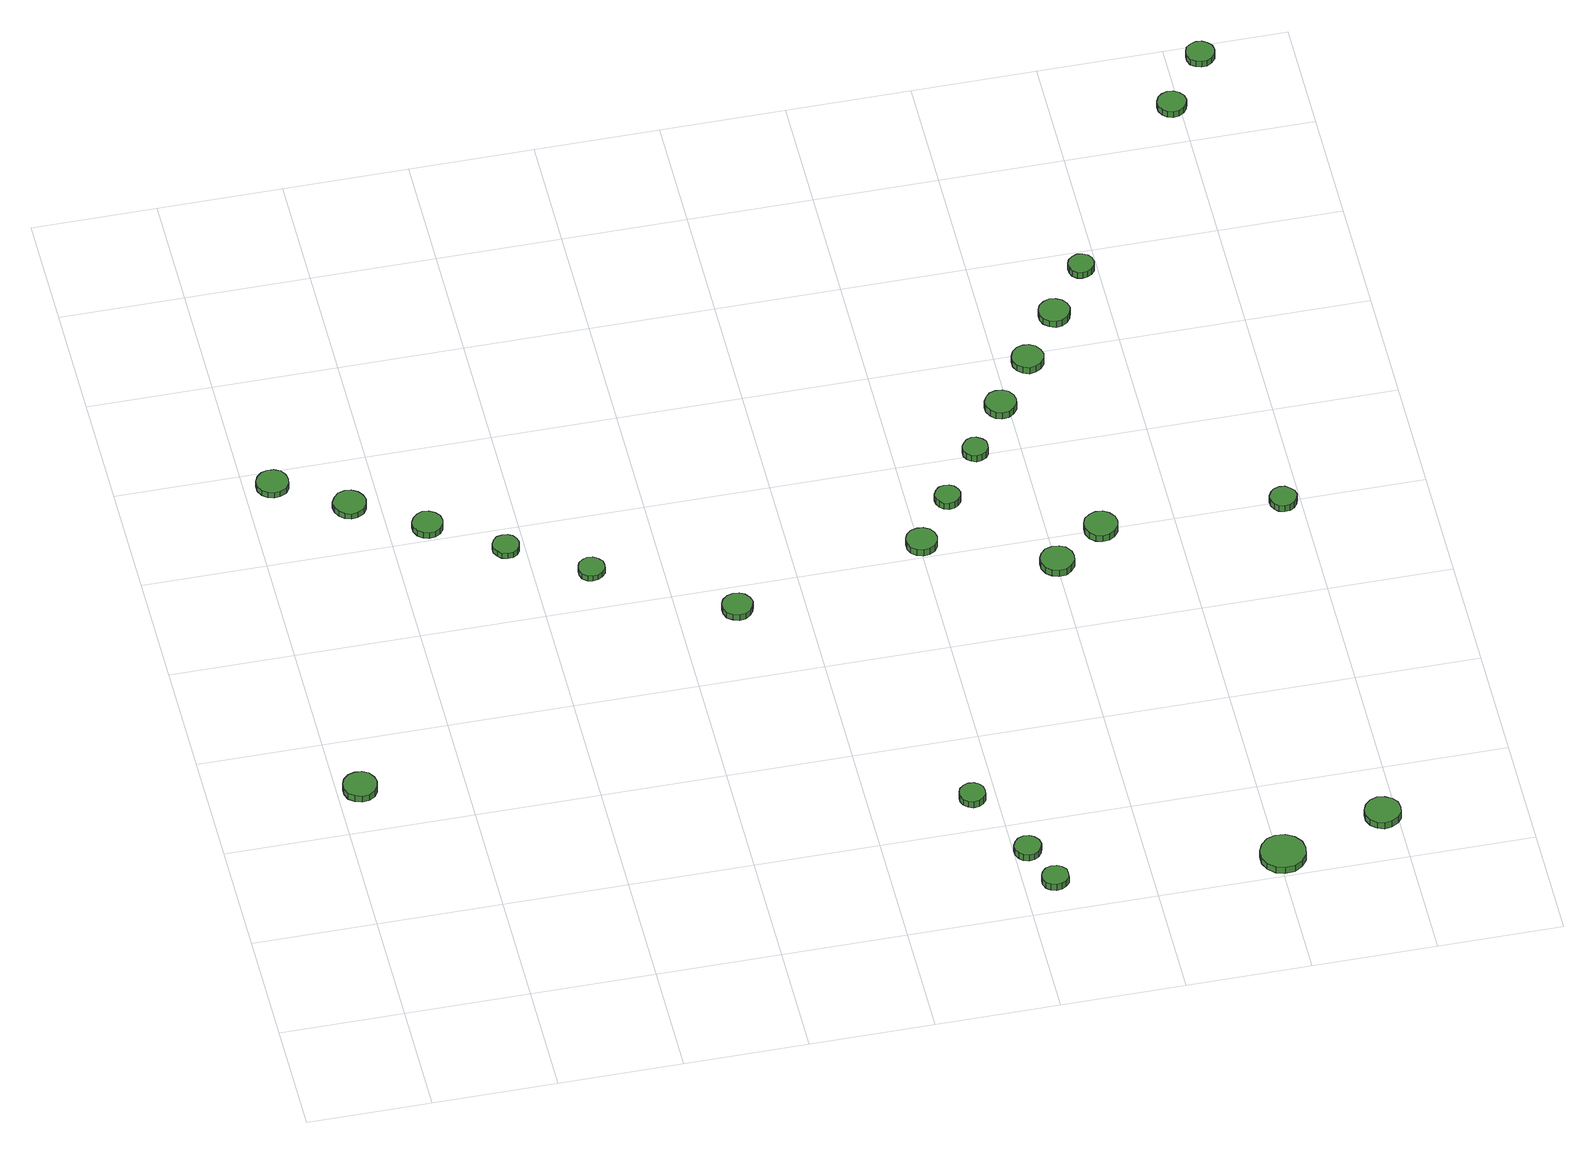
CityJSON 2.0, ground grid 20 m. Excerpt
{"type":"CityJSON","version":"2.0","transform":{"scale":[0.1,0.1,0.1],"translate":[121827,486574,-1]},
"CityObjects":{
"tree1":{"type":"SolitaryVegetationObject","attributes":{"function":"something"},"geometry":[{"type":"MultiSurface","lod":"1","boundaries":[[[0,1,2,3,4,5,6,7,8,9,10,11,12,13,14]],[[15,16,17,18,19,20,21,22,23,24,25,26,27,28,29]],[[0,29,28,1]],[[1,28,27,2]],[[2,27,26,3]],[[3,26,25,4]],[[4,25,24,5]],[[5,24,23,6]],[[6,23,22,7]],[[7,22,21,8]],[[8,21,20,9]],[[9,20,19,10]],[[10,19,18,11]],[[11,18,17,12]],[[12,17,16,13]],[[13,16,15,14]],[[14,15,29,0]]]}]},
"tree2":{"type":"SolitaryVegetationObject","attributes":{"function":"something"},"geometry":[{"type":"MultiSurface","lod":"1","boundaries":[[[30,31,32,33,34,35,36,37,38,39,40,41,42,43,44]],[[45,46,47,48,49,50,51,52,53,54,55,56,57,58,59]],[[30,59,58,31]],[[31,58,57,32]],[[32,57,56,33]],[[33,56,55,34]],[[34,55,54,35]],[[35,54,53,36]],[[36,53,52,37]],[[37,52,51,38]],[[38,51,50,39]],[[39,50,49,40]],[[40,49,48,41]],[[41,48,47,42]],[[42,47,46,43]],[[43,46,45,44]],[[44,45,59,30]]]}]},
"tree3":{"type":"SolitaryVegetationObject","attributes":{"function":"something"},"geometry":[{"type":"MultiSurface","lod":"1","boundaries":[[[60,61,62,63,64,65,66,67,68,69,70,71,72,73,74]],[[75,76,77,78,79,80,81,82,83,84,85,86,87,88,89]],[[60,89,88,61]],[[61,88,87,62]],[[62,87,86,63]],[[63,86,85,64]],[[64,85,84,65]],[[65,84,83,66]],[[66,83,82,67]],[[67,82,81,68]],[[68,81,80,69]],[[69,80,79,70]],[[70,79,78,71]],[[71,78,77,72]],[[72,77,76,73]],[[73,76,75,74]],[[74,75,89,60]]]}]},
"tree4":{"type":"SolitaryVegetationObject","attributes":{"function":"something"},"geometry":[{"type":"MultiSurface","lod":"1","boundaries":[[[90,91,92,93,94,95,96,97,98,99,100,101,102,103,104]],[[105,106,107,108,109,110,111,112,113,114,115,116,117,118,119]],[[90,119,118,91]],[[91,118,117,92]],[[92,117,116,93]],[[93,116,115,94]],[[94,115,114,95]],[[95,114,113,96]],[[96,113,112,97]],[[97,112,111,98]],[[98,111,110,99]],[[99,110,109,100]],[[100,109,108,101]],[[101,108,107,102]],[[102,107,106,103]],[[103,106,105,104]],[[104,105,119,90]]]}]},
"tree5":{"type":"SolitaryVegetationObject","attributes":{"function":"something"},"geometry":[{"type":"MultiSurface","lod":"1","boundaries":[[[120,121,122,123,124,125,126,127,128,129,130,131,132,133,134]],[[135,136,137,138,139,140,141,142,143,144,145,146,147,148,149]],[[120,149,148,121]],[[121,148,147,122]],[[122,147,146,123]],[[123,146,145,124]],[[124,145,144,125]],[[125,144,143,126]],[[126,143,142,127]],[[127,142,141,128]],[[128,141,140,129]],[[129,140,139,130]],[[130,139,138,131]],[[131,138,137,132]],[[132,137,136,133]],[[133,136,135,134]],[[134,135,149,120]]]}]},
"tree6":{"type":"SolitaryVegetationObject","attributes":{"function":"something"},"geometry":[{"type":"MultiSurface","lod":"1","boundaries":[[[150,151,152,153,154,155,156,157,158,159,160,161,162,163,164]],[[165,166,167,168,169,170,171,172,173,174,175,176,177,178,179]],[[150,179,178,151]],[[151,178,177,152]],[[152,177,176,153]],[[153,176,175,154]],[[154,175,174,155]],[[155,174,173,156]],[[156,173,172,157]],[[157,172,171,158]],[[158,171,170,159]],[[159,170,169,160]],[[160,169,168,161]],[[161,168,167,162]],[[162,167,166,163]],[[163,166,165,164]],[[164,165,179,150]]]}]},
"tree7":{"type":"SolitaryVegetationObject","attributes":{"function":"something"},"geometry":[{"type":"MultiSurface","lod":"1","boundaries":[[[180,181,182,183,184,185,186,187,188,189,190,191,192,193,194]],[[195,196,197,198,199,200,201,202,203,204,205,206,207,208,209]],[[180,209,208,181]],[[181,208,207,182]],[[182,207,206,183]],[[183,206,205,184]],[[184,205,204,185]],[[185,204,203,186]],[[186,203,202,187]],[[187,202,201,188]],[[188,201,200,189]],[[189,200,199,190]],[[190,199,198,191]],[[191,198,197,192]],[[192,197,196,193]],[[193,196,195,194]],[[194,195,209,180]]]}]},
"tree8":{"type":"SolitaryVegetationObject","attributes":{"function":"something"},"geometry":[{"type":"MultiSurface","lod":"1","boundaries":[[[210,211,212,213,214,215,216,217,218,219,220,221,222,223,224]],[[225,226,227,228,229,230,231,232,233,234,235,236,237,238,239]],[[210,239,238,211]],[[211,238,237,212]],[[212,237,236,213]],[[213,236,235,214]],[[214,235,234,215]],[[215,234,233,216]],[[216,233,232,217]],[[217,232,231,218]],[[218,231,230,219]],[[219,230,229,220]],[[220,229,228,221]],[[221,228,227,222]],[[222,227,226,223]],[[223,226,225,224]],[[224,225,239,210]]]}]},
"tree9":{"type":"SolitaryVegetationObject","attributes":{"function":"something"},"geometry":[{"type":"MultiSurface","lod":"1","boundaries":[[[240,241,242,243,244,245,246,247,248,249,250,251,252,253,254]],[[255,256,257,258,259,260,261,262,263,264,265,266,267,268,269]],[[240,269,268,241]],[[241,268,267,242]],[[242,267,266,243]],[[243,266,265,244]],[[244,265,264,245]],[[245,264,263,246]],[[246,263,262,247]],[[247,262,261,248]],[[248,261,260,249]],[[249,260,259,250]],[[250,259,258,251]],[[251,258,257,252]],[[252,257,256,253]],[[253,256,255,254]],[[254,255,269,240]]]}]},
"tree10":{"type":"SolitaryVegetationObject","attributes":{"function":"something"},"geometry":[{"type":"MultiSurface","lod":"1","boundaries":[[[270,271,272,273,274,275,276,277,278,279,280,281,282,283,284]],[[285,286,287,288,289,290,291,292,293,294,295,296,297,298,299]],[[270,299,298,271]],[[271,298,297,272]],[[272,297,296,273]],[[273,296,295,274]],[[274,295,294,275]],[[275,294,293,276]],[[276,293,292,277]],[[277,292,291,278]],[[278,291,290,279]],[[279,290,289,280]],[[280,289,288,281]],[[281,288,287,282]],[[282,287,286,283]],[[283,286,285,284]],[[284,285,299,270]]]}]},
"tree11":{"type":"SolitaryVegetationObject","attributes":{"function":"something"},"geometry":[{"type":"MultiSurface","lod":"1","boundaries":[[[300,301,302,303,304,305,306,307,308,309,310,311,312,313,314]],[[315,316,317,318,319,320,321,322,323,324,325,326,327,328,329]],[[300,329,328,301]],[[301,328,327,302]],[[302,327,326,303]],[[303,326,325,304]],[[304,325,324,305]],[[305,324,323,306]],[[306,323,322,307]],[[307,322,321,308]],[[308,321,320,309]],[[309,320,319,310]],[[310,319,318,311]],[[311,318,317,312]],[[312,317,316,313]],[[313,316,315,314]],[[314,315,329,300]]]}]},
"tree12":{"type":"SolitaryVegetationObject","attributes":{"function":"something"},"geometry":[{"type":"MultiSurface","lod":"1","boundaries":[[[330,331,332,333,334,335,336,337,338,339,340,341,342,343,344]],[[345,346,347,348,349,350,351,352,353,354,355,356,357,358,359]],[[330,359,358,331]],[[331,358,357,332]],[[332,357,356,333]],[[333,356,355,334]],[[334,355,354,335]],[[335,354,353,336]],[[336,353,352,337]],[[337,352,351,338]],[[338,351,350,339]],[[339,350,349,340]],[[340,349,348,341]],[[341,348,347,342]],[[342,347,346,343]],[[343,346,345,344]],[[344,345,359,330]]]}]},
"tree13":{"type":"SolitaryVegetationObject","attributes":{"function":"something"},"geometry":[{"type":"MultiSurface","lod":"1","boundaries":[[[360,361,362,363,364,365,366,367,368,369,370,371,372,373,374]],[[375,376,377,378,379,380,381,382,383,384,385,386,387,388,389]],[[360,389,388,361]],[[361,388,387,362]],[[362,387,386,363]],[[363,386,385,364]],[[364,385,384,365]],[[365,384,383,366]],[[366,383,382,367]],[[367,382,381,368]],[[368,381,380,369]],[[369,380,379,370]],[[370,379,378,371]],[[371,378,377,372]],[[372,377,376,373]],[[373,376,375,374]],[[374,375,389,360]]]}]},
"tree14":{"type":"SolitaryVegetationObject","attributes":{"function":"something"},"geometry":[{"type":"MultiSurface","lod":"1","boundaries":[[[390,391,392,393,394,395,396,397,398,399,400,401,402,403,404]],[[405,406,407,408,409,410,411,412,413,414,415,416,417,418,419]],[[390,419,418,391]],[[391,418,417,392]],[[392,417,416,393]],[[393,416,415,394]],[[394,415,414,395]],[[395,414,413,396]],[[396,413,412,397]],[[397,412,411,398]],[[398,411,410,399]],[[399,410,409,400]],[[400,409,408,401]],[[401,408,407,402]],[[402,407,406,403]],[[403,406,405,404]],[[404,405,419,390]]]}]},
"tree15":{"type":"SolitaryVegetationObject","attributes":{"function":"something"},"geometry":[{"type":"MultiSurface","lod":"1","boundaries":[[[420,421,422,423,424,425,426,427,428,429,430,431,432,433,434]],[[435,436,437,438,439,440,441,442,443,444,445,446,447,448,449]],[[420,449,448,421]],[[421,448,447,422]],[[422,447,446,423]],[[423,446,445,424]],[[424,445,444,425]],[[425,444,443,426]],[[426,443,442,427]],[[427,442,441,428]],[[428,441,440,429]],[[429,440,439,430]],[[430,439,438,431]],[[431,438,437,432]],[[432,437,436,433]],[[433,436,435,434]],[[434,435,449,420]]]}]},
"tree16":{"type":"SolitaryVegetationObject","attributes":{"function":"something"},"geometry":[{"type":"MultiSurface","lod":"1","boundaries":[[[450,451,452,453,454,455,456,457,458,459,460,461,462,463,464]],[[465,466,467,468,469,470,471,472,473,474,475,476,477,478,479]],[[450,479,478,451]],[[451,478,477,452]],[[452,477,476,453]],[[453,476,475,454]],[[454,475,474,455]],[[455,474,473,456]],[[456,473,472,457]],[[457,472,471,458]],[[458,471,470,459]],[[459,470,469,460]],[[460,469,468,461]],[[461,468,467,462]],[[462,467,466,463]],[[463,466,465,464]],[[464,465,479,450]]]}]},
"tree17":{"type":"SolitaryVegetationObject","attributes":{"function":"something"},"geometry":[{"type":"MultiSurface","lod":"1","boundaries":[[[480,481,482,483,484,485,486,487,488,489,490,491,492,493,494]],[[495,496,497,498,499,500,501,502,503,504,505,506,507,508,509]],[[480,509,508,481]],[[481,508,507,482]],[[482,507,506,483]],[[483,506,505,484]],[[484,505,504,485]],[[485,504,503,486]],[[486,503,502,487]],[[487,502,501,488]],[[488,501,500,489]],[[489,500,499,490]],[[490,499,498,491]],[[491,498,497,492]],[[492,497,496,493]],[[493,496,495,494]],[[494,495,509,480]]]}]},
"tree18":{"type":"SolitaryVegetationObject","attributes":{"function":"something"},"geometry":[{"type":"MultiSurface","lod":"1","boundaries":[[[510,511,512,513,514,515,516,517,518,519,520,521,522,523,524]],[[525,526,527,528,529,530,531,532,533,534,535,536,537,538,539]],[[510,539,538,511]],[[511,538,537,512]],[[512,537,536,513]],[[513,536,535,514]],[[514,535,534,515]],[[515,534,533,516]],[[516,533,532,517]],[[517,532,531,518]],[[518,531,530,519]],[[519,530,529,520]],[[520,529,528,521]],[[521,528,527,522]],[[522,527,526,523]],[[523,526,525,524]],[[524,525,539,510]]]}]},
"tree19":{"type":"SolitaryVegetationObject","attributes":{"function":"something"},"geometry":[{"type":"MultiSurface","lod":"1","boundaries":[[[540,541,542,543,544,545,546,547,548,549,550,551,552,553,554]],[[555,556,557,558,559,560,561,562,563,564,565,566,567,568,569]],[[540,569,568,541]],[[541,568,567,542]],[[542,567,566,543]],[[543,566,565,544]],[[544,565,564,545]],[[545,564,563,546]],[[546,563,562,547]],[[547,562,561,548]],[[548,561,560,549]],[[549,560,559,550]],[[550,559,558,551]],[[551,558,557,552]],[[552,557,556,553]],[[553,556,555,554]],[[554,555,569,540]]]}]},
"tree20":{"type":"SolitaryVegetationObject","attributes":{"function":"something"},"geometry":[{"type":"MultiSurface","lod":"1","boundaries":[[[570,571,572,573,574,575,576,577,578,579,580,581,582,583,584]],[[585,586,587,588,589,590,591,592,593,594,595,596,597,598,599]],[[570,599,598,571]],[[571,598,597,572]],[[572,597,596,573]],[[573,596,595,574]],[[574,595,594,575]],[[575,594,593,576]],[[576,593,592,577]],[[577,592,591,578]],[[578,591,590,579]],[[579,590,589,580]],[[580,589,588,581]],[[581,588,587,582]],[[582,587,586,583]],[[583,586,585,584]],[[584,585,599,570]]]}]},
"tree21":{"type":"SolitaryVegetationObject","attributes":{"function":"something"},"geometry":[{"type":"MultiSurface","lod":"1","boundaries":[[[600,601,602,603,604,605,606,607,608,609,610,611,612,613,614]],[[615,616,617,618,619,620,621,622,623,624,625,626,627,628,629]],[[600,629,628,601]],[[601,628,627,602]],[[602,627,626,603]],[[603,626,625,604]],[[604,625,624,605]],[[605,624,623,606]],[[606,623,622,607]],[[607,622,621,608]],[[608,621,620,609]],[[609,620,619,610]],[[610,619,618,611]],[[611,618,617,612]],[[612,617,616,613]],[[613,616,615,614]],[[614,615,629,600]]]}]},
"tree22":{"type":"SolitaryVegetationObject","attributes":{"function":"something"},"geometry":[{"type":"MultiSurface","lod":"1","boundaries":[[[630,631,632,633,634,635,636,637,638,639,640,641,642,643,644]],[[645,646,647,648,649,650,651,652,653,654,655,656,657,658,659]],[[630,659,658,631]],[[631,658,657,632]],[[632,657,656,633]],[[633,656,655,634]],[[634,655,654,635]],[[635,654,653,636]],[[636,653,652,637]],[[637,652,651,638]],[[638,651,650,639]],[[639,650,649,640]],[[640,649,648,641]],[[641,648,647,642]],[[642,647,646,643]],[[643,646,645,644]],[[644,645,659,630]]]}]},
"tree23":{"type":"SolitaryVegetationObject","attributes":{"function":"something"},"geometry":[{"type":"MultiSurface","lod":"1","boundaries":[[[660,661,662,663,664,665,666,667,668,669,670,671,672,673,674]],[[675,676,677,678,679,680,681,682,683,684,685,686,687,688,689]],[[660,689,688,661]],[[661,688,687,662]],[[662,687,686,663]],[[663,686,685,664]],[[664,685,684,665]],[[665,684,683,666]],[[666,683,682,667]],[[667,682,681,668]],[[668,681,680,669]],[[669,680,679,670]],[[670,679,678,671]],[[671,678,677,672]],[[672,677,676,673]],[[673,676,675,674]],[[674,675,689,660]]]}]},
"tree24":{"type":"SolitaryVegetationObject","attributes":{"function":"something"},"geometry":[{"type":"MultiSurface","lod":"1","boundaries":[[[690,691,692,693,694,695,696,697,698,699,700,701,702,703,704]],[[705,706,707,708,709,710,711,712,713,714,715,716,717,718,719]],[[690,719,718,691]],[[691,718,717,692]],[[692,717,716,693]],[[693,716,715,694]],[[694,715,714,695]],[[695,714,713,696]],[[696,713,712,697]],[[697,712,711,698]],[[698,711,710,699]],[[699,710,709,700]],[[700,709,708,701]],[[701,708,707,702]],[[702,707,706,703]],[[703,706,705,704]],[[704,705,719,690]]]}]}
},
"vertices":[
[62,482,28],[59,493,28],[53,503,28],[43,508,28],[32,509,28],[21,506,28],[12,498,28],[8,488,28],[8,477,28],[12,466,28],[21,459,28],[32,455,28],[43,456,28],[53,462,28],[59,471,28],[59,471,15],[53,462,15],[43,456,15],[32,455,15],[21,459,15],[12,466,15],[8,477,15],[8,488,15],[12,498,15],[21,506,15],[32,509,15],[43,508,15],[53,503,15],[59,493,15],[62,482,15],
[70,1165,19],[68,1176,19],[62,1185,19],[52,1190,19],[42,1191,19],[32,1188,19],[24,1181,19],[19,1171,19],[19,1160,19],[24,1150,19],[32,1143,19],[42,1140,19],[52,1141,19],[62,1146,19],[68,1155,19],[68,1155,8],[62,1146,8],[52,1141,8],[42,1140,8],[32,1143,8],[24,1150,8],[19,1160,8],[19,1171,8],[24,1181,8],[32,1188,8],[42,1191,8],[52,1190,8],[62,1185,8],[68,1176,8],[70,1165,8],
[179,1096,19],[176,1106,19],[170,1115,19],[160,1121,19],[150,1122,19],[139,1119,19],[131,1111,19],[126,1101,19],[126,1090,19],[131,1080,19],[139,1073,19],[150,1069,19],[160,1071,19],[170,1076,19],[176,1085,19],[176,1085,8],[170,1076,8],[160,1071,8],[150,1069,8],[139,1073,8],[131,1080,8],[126,1090,8],[126,1101,8],[131,1111,8],[139,1119,8],[150,1122,8],[160,1121,8],[170,1115,8],[176,1106,8],[179,1096,8],
[285,1026,20],[283,1036,20],[277,1044,20],[268,1049,20],[258,1051,20],[249,1047,20],[241,1040,20],[237,1031,20],[237,1021,20],[241,1012,20],[249,1005,20],[258,1002,20],[268,1003,20],[277,1008,20],[283,1016,20],[283,1016,8],[277,1008,8],[268,1003,8],[258,1002,8],[249,1005,8],[241,1012,8],[237,1021,8],[237,1031,8],[241,1040,8],[249,1047,8],[258,1051,8],[268,1049,8],[277,1044,8],[283,1036,8],[285,1026,8],
[391,954,19],[389,963,19],[384,970,19],[377,974,19],[368,975,19],[359,973,19],[353,967,19],[349,959,19],[349,950,19],[353,942,19],[359,936,19],[368,933,19],[377,934,19],[384,938,19],[389,945,19],[389,945,8],[384,938,8],[377,934,8],[368,933,8],[359,936,8],[353,942,8],[349,950,8],[349,959,8],[353,967,8],[359,973,8],[368,975,8],[377,974,8],[384,970,8],[389,963,8],[391,954,8],
[510,878,19],[509,886,19],[503,893,19],[496,898,19],[487,899,19],[479,896,19],[472,890,19],[469,882,19],[469,873,19],[472,865,19],[479,859,19],[487,857,19],[496,858,19],[503,862,19],[509,869,19],[509,869,8],[503,862,8],[496,858,8],[487,857,8],[479,859,8],[472,865,8],[469,873,8],[469,882,8],[472,890,8],[479,896,8],[487,899,8],[496,898,8],[503,893,8],[509,886,8],[510,878,8],
[717,743,26],[714,753,26],[708,761,26],[700,766,26],[690,767,26],[680,764,26],[672,757,26],[668,748,26],[668,738,26],[672,728,26],[680,722,26],[690,718,26],[700,720,26],[708,725,26],[714,733,26],[714,733,14],[708,725,14],[700,720,14],[690,718,14],[680,722,14],[672,728,14],[668,738,14],[668,748,14],[672,757,14],[680,764,14],[690,767,14],[700,766,14],[708,761,14],[714,753,14],[717,743,14],
[980,257,32],[979,266,32],[973,273,32],[966,277,32],[957,278,32],[949,275,32],[942,269,32],[939,261,32],[939,253,32],[942,245,32],[949,239,32],[957,236,32],[966,237,32],[973,241,32],[979,248,32],[979,248,19],[973,241,19],[966,237,19],[957,236,19],[949,239,19],[942,245,19],[939,253,19],[939,261,19],[942,269,19],[949,275,19],[957,278,19],[966,277,19],[973,273,19],[979,266,19],[980,257,19],
[1041,127,30],[1039,136,30],[1033,144,30],[1026,148,30],[1017,149,30],[1008,146,30],[1002,140,30],[998,132,30],[998,123,30],[1002,115,30],[1008,109,30],[1017,106,30],[1026,107,30],[1033,111,30],[1039,119,30],[1039,119,17],[1033,111,17],[1026,107,17],[1017,106,17],[1008,109,17],[1002,115,17],[998,123,17],[998,132,17],[1002,140,17],[1008,146,17],[1017,149,17],[1026,148,17],[1033,144,17],[1039,136,17],[1041,127,17],
[1068,55,30],[1067,64,30],[1061,71,30],[1054,75,30],[1045,76,30],[1036,73,30],[1030,67,30],[1026,59,30],[1026,51,30],[1030,42,30],[1036,37,30],[1045,34,30],[1054,35,30],[1061,39,30],[1067,46,30],[1067,46,17],[1061,39,17],[1054,35,17],[1045,34,17],[1036,37,17],[1030,42,17],[1026,51,17],[1026,59,17],[1030,67,17],[1036,73,17],[1045,76,17],[1054,75,17],[1061,71,17],[1067,64,17],[1068,55,17],
[1026,817,29],[1024,828,29],[1018,836,29],[1009,841,29],[999,842,29],[989,839,29],[981,832,29],[977,823,29],[977,812,29],[981,803,29],[989,796,29],[999,793,29],[1009,794,29],[1018,799,29],[1024,807,29],[1024,807,16],[1018,799,16],[1009,794,16],[999,793,16],[989,796,16],[981,803,16],[977,812,16],[977,823,16],[981,832,16],[989,839,16],[999,842,16],[1009,841,16],[1018,836,16],[1024,828,16],[1026,817,16],
[1083,906,27],[1081,914,27],[1076,921,27],[1069,925,27],[1060,926,27],[1052,924,27],[1046,918,27],[1042,910,27],[1042,902,27],[1046,894,27],[1052,888,27],[1060,886,27],[1069,887,27],[1076,891,27],[1081,898,27],[1081,898,14],[1076,891,14],[1069,887,14],[1060,886,14],[1052,888,14],[1046,894,14],[1042,902,14],[1042,910,14],[1046,918,14],[1052,924,14],[1060,926,14],[1069,925,14],[1076,921,14],[1081,914,14],[1083,906,14],
[1442,37,23],[1439,52,23],[1430,64,23],[1417,72,23],[1401,73,23],[1387,69,23],[1376,58,23],[1370,45,23],[1370,29,23],[1376,16,23],[1387,5,23],[1401,1,23],[1417,2,23],[1430,10,23],[1439,22,23],[1439,22,10],[1430,10,10],[1417,2,10],[1401,1,10],[1387,5,10],[1376,16,10],[1370,29,10],[1370,45,10],[1376,58,10],[1387,69,10],[1401,73,10],[1417,72,10],[1430,64,10],[1439,52,10],[1442,37,10],
[1225,729,31],[1223,740,31],[1216,750,31],[1207,755,31],[1195,756,31],[1184,753,31],[1176,745,31],[1171,735,31],[1171,724,31],[1176,713,31],[1184,706,31],[1195,702,31],[1207,703,31],[1216,709,31],[1223,718,31],[1223,718,18],[1216,709,18],[1207,703,18],[1195,702,18],[1184,706,18],[1176,713,18],[1171,724,18],[1171,735,18],[1176,745,18],[1184,753,18],[1195,756,18],[1207,755,18],[1216,750,18],[1223,740,18],[1225,729,18],
[1147,1001,24],[1146,1010,24],[1141,1016,24],[1133,1021,24],[1125,1022,24],[1117,1019,24],[1111,1013,24],[1107,1006,24],[1107,997,24],[1111,989,24],[1117,984,24],[1125,981,24],[1133,982,24],[1141,986,24],[1146,993,24],[1146,993,11],[1141,986,11],[1133,982,11],[1125,981,11],[1117,984,11],[1111,989,11],[1107,997,11],[1107,1006,11],[1111,1013,11],[1117,1019,11],[1125,1022,11],[1133,1021,11],[1141,1016,11],[1146,1010,11],[1147,1001,11],
[1212,1091,22],[1210,1101,22],[1204,1110,22],[1195,1115,22],[1184,1116,22],[1174,1113,22],[1167,1106,22],[1162,1096,22],[1162,1086,22],[1167,1076,22],[1174,1069,22],[1184,1066,22],[1195,1067,22],[1204,1073,22],[1210,1081,22],[1210,1081,9],[1204,1073,9],[1195,1067,9],[1184,1066,9],[1174,1069,9],[1167,1076,9],[1162,1086,9],[1162,1096,9],[1167,1106,9],[1174,1113,9],[1184,1116,9],[1195,1115,9],[1204,1110,9],[1210,1101,9],[1212,1091,9],
[1307,789,31],[1305,800,31],[1298,809,31],[1289,815,31],[1277,816,31],[1267,812,31],[1258,805,31],[1254,795,31],[1254,783,31],[1258,773,31],[1267,765,31],[1277,762,31],[1289,763,31],[1298,769,31],[1305,778,31],[1305,778,18],[1298,769,18],[1289,763,18],[1277,762,18],[1267,765,18],[1258,773,18],[1254,783,18],[1254,795,18],[1258,805,18],[1267,812,18],[1277,816,18],[1289,815,18],[1298,809,18],[1305,800,18],[1307,789,18],
[1275,1181,20],[1273,1191,20],[1266,1200,20],[1257,1205,20],[1247,1206,20],[1237,1203,20],[1229,1196,20],[1225,1186,20],[1225,1175,20],[1229,1166,20],[1237,1159,20],[1247,1155,20],[1257,1157,20],[1266,1162,20],[1273,1170,20],[1273,1170,7],[1266,1162,7],[1257,1157,7],[1247,1155,7],[1237,1159,7],[1229,1166,7],[1225,1175,7],[1225,1186,7],[1229,1196,7],[1237,1203,7],[1247,1206,7],[1257,1205,7],[1266,1200,7],[1273,1191,7],[1275,1181,7],
[1606,97,18],[1604,109,18],[1597,118,18],[1586,124,18],[1574,126,18],[1563,122,18],[1554,114,18],[1549,103,18],[1549,91,18],[1554,80,18],[1563,72,18],[1574,68,18],[1586,70,18],[1597,76,18],[1604,85,18],[1604,85,5],[1597,76,5],[1586,70,5],[1574,68,5],[1563,72,5],[1554,80,5],[1549,91,5],[1549,103,5],[1554,114,5],[1563,122,5],[1574,126,5],[1586,124,5],[1597,118,5],[1604,109,5],[1606,97,5],
[1337,1270,20],[1334,1281,20],[1328,1289,20],[1319,1294,20],[1309,1296,20],[1299,1292,20],[1291,1285,20],[1287,1276,20],[1287,1265,20],[1291,1256,20],[1299,1249,20],[1309,1245,20],[1319,1246,20],[1328,1252,20],[1334,1260,20],[1334,1260,7],[1328,1252,7],[1319,1246,7],[1309,1245,7],[1299,1249,7],[1291,1256,7],[1287,1265,7],[1287,1276,7],[1291,1285,7],[1299,1292,7],[1309,1296,7],[1319,1294,7],[1328,1289,7],[1334,1281,7],[1337,1270,7],
[1395,1361,20],[1393,1370,20],[1388,1377,20],[1380,1381,20],[1372,1382,20],[1364,1379,20],[1357,1373,20],[1354,1366,20],[1354,1357,20],[1357,1349,20],[1364,1343,20],[1372,1341,20],[1380,1342,20],[1388,1346,20],[1393,1353,20],[1393,1353,7],[1388,1346,7],[1380,1342,7],[1372,1341,7],[1364,1343,7],[1357,1349,7],[1354,1357,7],[1354,1366,7],[1357,1373,7],[1364,1379,7],[1372,1382,7],[1380,1381,7],[1388,1377,7],[1393,1370,7],[1395,1361,7],
[1593,791,26],[1591,800,26],[1585,807,26],[1578,812,26],[1569,813,26],[1560,810,26],[1554,804,26],[1550,796,26],[1550,787,26],[1554,779,26],[1560,773,26],[1569,770,26],[1578,771,26],[1585,775,26],[1591,783,26],[1591,783,13],[1585,775,13],[1578,771,13],[1569,770,13],[1560,773,13],[1554,779,13],[1550,787,13],[1550,796,13],[1554,804,13],[1560,810,13],[1569,813,13],[1578,812,13],[1585,807,13],[1591,800,13],[1593,791,13],
[1611,1677,19],[1609,1686,19],[1603,1694,19],[1595,1699,19],[1585,1700,19],[1576,1697,19],[1569,1691,19],[1565,1682,19],[1565,1672,19],[1569,1663,19],[1576,1657,19],[1585,1654,19],[1595,1655,19],[1603,1660,19],[1609,1668,19],[1609,1668,7],[1603,1660,7],[1595,1655,7],[1585,1654,7],[1576,1657,7],[1569,1663,7],[1565,1672,7],[1565,1682,7],[1569,1691,7],[1576,1697,7],[1585,1700,7],[1595,1699,7],[1603,1694,7],[1609,1686,7],[1611,1677,7],
[1677,1774,19],[1675,1784,19],[1669,1791,19],[1661,1796,19],[1652,1797,19],[1643,1794,19],[1635,1788,19],[1632,1779,19],[1632,1770,19],[1635,1761,19],[1643,1755,19],[1652,1752,19],[1661,1753,19],[1669,1757,19],[1675,1765,19],[1675,1765,7],[1669,1757,7],[1661,1753,7],[1652,1752,7],[1643,1755,7],[1635,1761,7],[1632,1770,7],[1632,1779,7],[1635,1788,7],[1643,1794,7],[1652,1797,7],[1661,1796,7],[1669,1791,7],[1675,1784,7],[1677,1774,7]
]}
